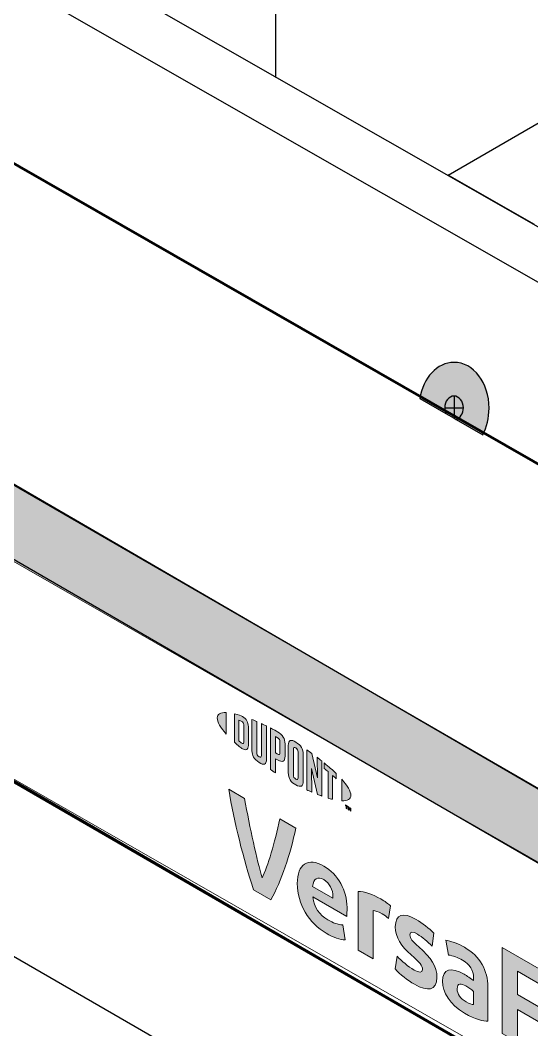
# Model space of a CAD drawing. Header units: inches. Extents: x -20.8 to 74.7, y -53.7 to 19.1.
# Drawn here: x 7.896 to 8.639, y -25.62 to -24.157 of the extents above; entities that cross this region are included whole.
import ezdxf

# ---------------------------------------------------------------- set-up
doc = ezdxf.new("R2010")
doc.units = ezdxf.units.IN
doc.header["$MEASUREMENT"] = 0
for name, color, linetype, lineweight in [('.ATI-HATCH', 7, 'Continuous', 0), ('G-ANNO-TTLB', 7, 'Continuous', 0), ('TYVEK', 7, 'Continuous', 0)]:
    doc.layers.add(name, color=color, linetype=linetype, lineweight=lineweight)

# ---------------------------------------------------------------- blocks, each defined once
blk = doc.blocks.new('Block_306')
at = {"layer": 'TYVEK', "true_color": 0x18467f, "transparency": 33554687}
h = blk.add_hatch(color=156, dxfattribs=at)
h.dxf.hatch_style = 2
edge = h.paths.add_edge_path()
edge.add_spline(control_points=[(8.1819, -25.1683), (8.1819, -25.174), (8.1867, -25.1821), (8.1951, -25.1916), (8.1951, -25.1916), (8.1951, -25.1605), (8.1951, -25.1605), (8.1867, -25.1602), (8.1819, -25.1627), (8.1819, -25.1683)], knot_values=[0, 0, 0, 0, 1, 1, 1, 2, 2, 2, 3, 3, 3, 3], degree=3, periodic=0)
edge.add_line((8.1819, -25.1683), (8.1819, -25.1683))
h = blk.add_hatch(color=156, dxfattribs=at)
h.dxf.hatch_style = 2
edge = h.paths.add_edge_path()
edge.add_spline(control_points=[(8.2204, -25.2033), (8.2204, -25.2056), (8.2192, -25.2057), (8.2177, -25.2049), (8.2165, -25.2042), (8.2147, -25.2027), (8.2132, -25.2014), (8.2132, -25.2014), (8.2132, -25.1716), (8.2132, -25.1716), (8.2147, -25.172), (8.2165, -25.1726), (8.2177, -25.1733), (8.2192, -25.1741), (8.2204, -25.1757), (8.2204, -25.178), (8.2204, -25.178), (8.2204, -25.2033), (8.2204, -25.2033)], knot_values=[0, 0, 0, 0, 1, 1, 1, 2, 2, 2, 3, 3, 3, 4, 4, 4, 5, 5, 5, 6, 6, 6, 6], degree=3, periodic=0)
edge = h.paths.add_edge_path()
edge.add_spline(control_points=[(8.2186, -25.1661), (8.2163, -25.1647), (8.2129, -25.1636), (8.2068, -25.1622), (8.2068, -25.1622), (8.2068, -25.2034), (8.2068, -25.2034), (8.2122, -25.2084), (8.2163, -25.2118), (8.2186, -25.2132), (8.2241, -25.2163), (8.2271, -25.2143), (8.2271, -25.2082), (8.2271, -25.2082), (8.2271, -25.1808), (8.2271, -25.1808), (8.2271, -25.1748), (8.2241, -25.1692), (8.2186, -25.1661)], knot_values=[0, 0, 0, 0, 1, 1, 1, 2, 2, 2, 3, 3, 3, 4, 4, 4, 5, 5, 5, 6, 6, 6, 6], degree=3, periodic=0)
edge.add_line((8.2186, -25.1661), (8.2186, -25.1661))
h = blk.add_hatch(color=156, dxfattribs=at)
h.dxf.hatch_style = 2
edge = h.paths.add_edge_path()
edge.add_spline(control_points=[(8.246, -25.2228), (8.246, -25.2252), (8.2452, -25.2263), (8.2427, -25.2245), (8.2401, -25.2226), (8.2394, -25.221), (8.2394, -25.2182), (8.2394, -25.2182), (8.2394, -25.1734), (8.2394, -25.1734), (8.2377, -25.1726), (8.2339, -25.171), (8.2323, -25.1704), (8.2323, -25.1704), (8.2323, -25.2157), (8.2323, -25.2157), (8.2323, -25.2229), (8.2354, -25.2275), (8.2427, -25.2326), (8.2493, -25.2374), (8.2534, -25.2359), (8.2534, -25.2278), (8.2534, -25.2278), (8.2534, -25.1799), (8.2534, -25.1799), (8.252, -25.1792), (8.2474, -25.177), (8.246, -25.1764), (8.246, -25.1764), (8.246, -25.2228), (8.246, -25.2228)], knot_values=[0, 0, 0, 0, 1, 1, 1, 2, 2, 2, 3, 3, 3, 4, 4, 4, 5, 5, 5, 6, 6, 6, 7, 7, 7, 8, 8, 8, 9, 9, 9, 10, 10, 10, 10], degree=3, periodic=0)
h = blk.add_hatch(color=156, dxfattribs=at)
h.dxf.hatch_style = 2
edge = h.paths.add_edge_path()
edge.add_spline(control_points=[(8.2729, -25.2187), (8.2729, -25.2213), (8.2721, -25.2222), (8.2691, -25.2204), (8.2691, -25.2204), (8.2665, -25.219), (8.2665, -25.219), (8.2665, -25.219), (8.2665, -25.1951), (8.2665, -25.1951), (8.2677, -25.1957), (8.2683, -25.1961), (8.269, -25.1965), (8.2722, -25.1984), (8.2729, -25.2002), (8.2729, -25.2028), (8.2729, -25.2028), (8.2729, -25.2187), (8.2729, -25.2187)], knot_values=[0, 0, 0, 0, 1, 1, 1, 2, 2, 2, 3, 3, 3, 4, 4, 4, 5, 5, 5, 6, 6, 6, 6], degree=3, periodic=0)
edge = h.paths.add_edge_path()
edge.add_spline(control_points=[(8.2694, -25.1883), (8.2681, -25.1876), (8.2634, -25.185), (8.2591, -25.1828), (8.2591, -25.1828), (8.2591, -25.2432), (8.2591, -25.2432), (8.2606, -25.2441), (8.2644, -25.2466), (8.2665, -25.2478), (8.2665, -25.2478), (8.2665, -25.2273), (8.2665, -25.2273), (8.2665, -25.2273), (8.2694, -25.229), (8.2694, -25.229), (8.2772, -25.2334), (8.2804, -25.2313), (8.2804, -25.2237), (8.2804, -25.2237), (8.2804, -25.2059), (8.2804, -25.2059), (8.2804, -25.1984), (8.2768, -25.1926), (8.2694, -25.1883)], knot_values=[0, 0, 0, 0, 1, 1, 1, 2, 2, 2, 3, 3, 3, 4, 4, 4, 5, 5, 5, 6, 6, 6, 7, 7, 7, 8, 8, 8, 8], degree=3, periodic=0)
edge.add_line((8.2694, -25.1883), (8.2694, -25.1883))
h = blk.add_hatch(color=156, dxfattribs=at)
h.dxf.hatch_style = 2
edge = h.paths.add_edge_path()
edge.add_spline(control_points=[(8.2993, -25.255), (8.2993, -25.2574), (8.2986, -25.2582), (8.296, -25.2568), (8.2933, -25.2554), (8.2926, -25.2536), (8.2926, -25.2511), (8.2926, -25.2511), (8.2926, -25.2135), (8.2926, -25.2135), (8.2926, -25.2111), (8.2933, -25.2101), (8.296, -25.2118), (8.2986, -25.2134), (8.2993, -25.215), (8.2993, -25.2174), (8.2993, -25.2174), (8.2993, -25.255), (8.2993, -25.255)], knot_values=[0, 0, 0, 0, 1, 1, 1, 2, 2, 2, 3, 3, 3, 4, 4, 4, 5, 5, 5, 6, 6, 6, 6], degree=3, periodic=0)
edge = h.paths.add_edge_path()
edge.add_spline(control_points=[(8.296, -25.2033), (8.2892, -25.199), (8.2851, -25.2001), (8.2851, -25.208), (8.2851, -25.208), (8.2851, -25.2475), (8.2851, -25.2475), (8.2851, -25.2559), (8.2888, -25.2615), (8.296, -25.2653), (8.3031, -25.269), (8.3068, -25.2681), (8.3068, -25.2592), (8.3068, -25.2592), (8.3068, -25.2215), (8.3068, -25.2215), (8.3068, -25.213), (8.3035, -25.208), (8.296, -25.2033)], knot_values=[0, 0, 0, 0, 1, 1, 1, 2, 2, 2, 3, 3, 3, 4, 4, 4, 5, 5, 5, 6, 6, 6, 6], degree=3, periodic=0)
edge.add_line((8.296, -25.2033), (8.296, -25.2033))
h = blk.add_hatch(color=156, dxfattribs=at)
h.dxf.hatch_style = 2
edge = h.paths.add_edge_path()
edge.add_spline(control_points=[(8.3273, -25.255), (8.3273, -25.255), (8.3191, -25.2196), (8.3191, -25.2196), (8.3169, -25.218), (8.3142, -25.2161), (8.3121, -25.2147), (8.3121, -25.2147), (8.3121, -25.2725), (8.3121, -25.2725), (8.3136, -25.2732), (8.3173, -25.2749), (8.3192, -25.2757), (8.3192, -25.2757), (8.3186, -25.2413), (8.3186, -25.2413), (8.3186, -25.2413), (8.3273, -25.2791), (8.3273, -25.2791), (8.3292, -25.2798), (8.3319, -25.2808), (8.3336, -25.2814), (8.3336, -25.2814), (8.3336, -25.2306), (8.3336, -25.2306), (8.3318, -25.2291), (8.3284, -25.2265), (8.3268, -25.2253), (8.3268, -25.2253), (8.3273, -25.255), (8.3273, -25.255)], knot_values=[0, 0, 0, 0, 1, 1, 1, 2, 2, 2, 3, 3, 3, 4, 4, 4, 5, 5, 5, 6, 6, 6, 7, 7, 7, 8, 8, 8, 9, 9, 9, 10, 10, 10, 10], degree=3, periodic=0)
h = blk.add_hatch(color=156, dxfattribs=at)
h.dxf.hatch_style = 2
edge = h.paths.add_edge_path()
edge.add_spline(control_points=[(8.3373, -25.2416), (8.3391, -25.243), (8.3409, -25.2445), (8.3427, -25.2459), (8.3427, -25.2459), (8.3427, -25.2844), (8.3427, -25.2844), (8.3443, -25.2849), (8.3473, -25.2858), (8.3493, -25.2862), (8.3493, -25.2862), (8.3493, -25.2516), (8.3493, -25.2516), (8.3512, -25.2533), (8.353, -25.2549), (8.3547, -25.2564), (8.3547, -25.2564), (8.3547, -25.2489), (8.3547, -25.2489), (8.3495, -25.2438), (8.3438, -25.2389), (8.3373, -25.2335), (8.3373, -25.2335), (8.3373, -25.2416), (8.3373, -25.2416)], knot_values=[0, 0, 0, 0, 1, 1, 1, 2, 2, 2, 3, 3, 3, 4, 4, 4, 5, 5, 5, 6, 6, 6, 7, 7, 7, 8, 8, 8, 8], degree=3, periodic=0)
h = blk.add_hatch(color=156, dxfattribs=at)
h.dxf.hatch_style = 2
edge = h.paths.add_edge_path()
edge.add_spline(control_points=[(8.3759, -25.2803), (8.3759, -25.286), (8.371, -25.2886), (8.3626, -25.2883), (8.3626, -25.2883), (8.3626, -25.2572), (8.3626, -25.2572), (8.371, -25.2666), (8.3759, -25.2747), (8.3759, -25.2803)], knot_values=[0, 0, 0, 0, 1, 1, 1, 2, 2, 2, 3, 3, 3, 3], degree=3, periodic=0)
edge.add_line((8.3759, -25.2803), (8.3759, -25.2803))
h = blk.add_hatch(color=156, dxfattribs=at)
h.dxf.hatch_style = 2
edge = h.paths.add_edge_path()
edge.add_spline(control_points=[(8.3719, -25.2968), (8.3719, -25.2968), (8.3727, -25.2972), (8.3727, -25.2972), (8.3727, -25.2972), (8.3739, -25.3), (8.3739, -25.3), (8.3739, -25.3), (8.3751, -25.2986), (8.3751, -25.2986), (8.3751, -25.2986), (8.3759, -25.299), (8.3759, -25.299), (8.3759, -25.299), (8.3759, -25.3035), (8.3759, -25.3035), (8.3759, -25.3035), (8.3751, -25.3031), (8.3751, -25.3031), (8.3751, -25.3031), (8.3751, -25.2999), (8.3751, -25.2999), (8.3751, -25.2999), (8.3739, -25.3013), (8.3739, -25.3013), (8.3739, -25.3013), (8.3739, -25.3013), (8.3739, -25.3013), (8.3739, -25.3013), (8.3727, -25.2985), (8.3727, -25.2985), (8.3727, -25.2985), (8.3727, -25.3017), (8.3727, -25.3017), (8.3727, -25.3017), (8.3719, -25.3012), (8.3719, -25.3012), (8.3719, -25.3012), (8.3719, -25.2968), (8.3719, -25.2968)], knot_values=[0, 0, 0, 0, 1, 1, 1, 2, 2, 2, 3, 3, 3, 4, 4, 4, 5, 5, 5, 6, 6, 6, 7, 7, 7, 8, 8, 8, 9, 9, 9, 10, 10, 10, 11, 11, 11, 12, 12, 12, 13, 13, 13, 13], degree=3, periodic=0)
edge = h.paths.add_edge_path()
edge.add_spline(control_points=[(8.3691, -25.2959), (8.3691, -25.2959), (8.3679, -25.2952), (8.3679, -25.2952), (8.3679, -25.2952), (8.3679, -25.2944), (8.3679, -25.2944), (8.3679, -25.2944), (8.3711, -25.2963), (8.3711, -25.2963), (8.3711, -25.2963), (8.3711, -25.2971), (8.3711, -25.2971), (8.3711, -25.2971), (8.3699, -25.2964), (8.3699, -25.2964), (8.3699, -25.2964), (8.3699, -25.3001), (8.3699, -25.3001), (8.3699, -25.3001), (8.3691, -25.2996), (8.3691, -25.2996), (8.3691, -25.2996), (8.3691, -25.2959), (8.3691, -25.2959)], knot_values=[0, 0, 0, 0, 1, 1, 1, 2, 2, 2, 3, 3, 3, 4, 4, 4, 5, 5, 5, 6, 6, 6, 7, 7, 7, 8, 8, 8, 8], degree=3, periodic=0)
at = {"layer": 'TYVEK'}
for points, knots in [([(8.1819, -25.1683), (8.1819, -25.174), (8.1867, -25.1821), (8.1951, -25.1916), (8.1951, -25.1916), (8.1951, -25.1605), (8.1951, -25.1605), (8.1867, -25.1602), (8.1819, -25.1627), (8.1819, -25.1683)], [0, 0, 0, 0, 1, 1, 1, 2, 2, 2, 3, 3, 3, 3]), ([(8.2186, -25.1661), (8.2163, -25.1647), (8.2129, -25.1636), (8.2068, -25.1622), (8.2068, -25.1622), (8.2068, -25.2034), (8.2068, -25.2034), (8.2122, -25.2084), (8.2163, -25.2118), (8.2186, -25.2132), (8.2241, -25.2163), (8.2271, -25.2143), (8.2271, -25.2082), (8.2271, -25.2082), (8.2271, -25.1808), (8.2271, -25.1808), (8.2271, -25.1748), (8.2241, -25.1692), (8.2186, -25.1661)], [0, 0, 0, 0, 1, 1, 1, 2, 2, 2, 3, 3, 3, 4, 4, 4, 5, 5, 5, 6, 6, 6, 6]), ([(8.2204, -25.2033), (8.2204, -25.2056), (8.2192, -25.2057), (8.2177, -25.2049), (8.2165, -25.2042), (8.2147, -25.2027), (8.2132, -25.2014), (8.2132, -25.2014), (8.2132, -25.1716), (8.2132, -25.1716), (8.2147, -25.172), (8.2165, -25.1726), (8.2177, -25.1733), (8.2192, -25.1741), (8.2204, -25.1757), (8.2204, -25.178), (8.2204, -25.178), (8.2204, -25.2033), (8.2204, -25.2033)], [0, 0, 0, 0, 1, 1, 1, 2, 2, 2, 3, 3, 3, 4, 4, 4, 5, 5, 5, 6, 6, 6, 6]), ([(8.246, -25.2228), (8.246, -25.2252), (8.2452, -25.2263), (8.2427, -25.2245), (8.2401, -25.2226), (8.2394, -25.221), (8.2394, -25.2182), (8.2394, -25.2182), (8.2394, -25.1734), (8.2394, -25.1734), (8.2377, -25.1726), (8.2339, -25.171), (8.2323, -25.1704), (8.2323, -25.1704), (8.2323, -25.2157), (8.2323, -25.2157), (8.2323, -25.2229), (8.2354, -25.2275), (8.2427, -25.2326), (8.2493, -25.2374), (8.2534, -25.2359), (8.2534, -25.2278), (8.2534, -25.2278), (8.2534, -25.1799), (8.2534, -25.1799), (8.252, -25.1792), (8.2474, -25.177), (8.246, -25.1764), (8.246, -25.1764), (8.246, -25.2228), (8.246, -25.2228)], [0, 0, 0, 0, 1, 1, 1, 2, 2, 2, 3, 3, 3, 4, 4, 4, 5, 5, 5, 6, 6, 6, 7, 7, 7, 8, 8, 8, 9, 9, 9, 10, 10, 10, 10]), ([(8.2694, -25.1883), (8.2681, -25.1876), (8.2634, -25.185), (8.2591, -25.1828), (8.2591, -25.1828), (8.2591, -25.2432), (8.2591, -25.2432), (8.2606, -25.2441), (8.2644, -25.2466), (8.2665, -25.2478), (8.2665, -25.2478), (8.2665, -25.2273), (8.2665, -25.2273), (8.2665, -25.2273), (8.2694, -25.229), (8.2694, -25.229), (8.2772, -25.2334), (8.2804, -25.2313), (8.2804, -25.2237), (8.2804, -25.2237), (8.2804, -25.2059), (8.2804, -25.2059), (8.2804, -25.1984), (8.2768, -25.1926), (8.2694, -25.1883)], [0, 0, 0, 0, 1, 1, 1, 2, 2, 2, 3, 3, 3, 4, 4, 4, 5, 5, 5, 6, 6, 6, 7, 7, 7, 8, 8, 8, 8]), ([(8.2729, -25.2187), (8.2729, -25.2213), (8.2721, -25.2222), (8.2691, -25.2204), (8.2691, -25.2204), (8.2665, -25.219), (8.2665, -25.219), (8.2665, -25.219), (8.2665, -25.1951), (8.2665, -25.1951), (8.2677, -25.1957), (8.2683, -25.1961), (8.269, -25.1965), (8.2722, -25.1984), (8.2729, -25.2002), (8.2729, -25.2028), (8.2729, -25.2028), (8.2729, -25.2187), (8.2729, -25.2187)], [0, 0, 0, 0, 1, 1, 1, 2, 2, 2, 3, 3, 3, 4, 4, 4, 5, 5, 5, 6, 6, 6, 6]), ([(8.296, -25.2033), (8.2892, -25.199), (8.2851, -25.2001), (8.2851, -25.208), (8.2851, -25.208), (8.2851, -25.2475), (8.2851, -25.2475), (8.2851, -25.2559), (8.2888, -25.2615), (8.296, -25.2653), (8.3031, -25.269), (8.3068, -25.2681), (8.3068, -25.2592), (8.3068, -25.2592), (8.3068, -25.2215), (8.3068, -25.2215), (8.3068, -25.213), (8.3035, -25.208), (8.296, -25.2033)], [0, 0, 0, 0, 1, 1, 1, 2, 2, 2, 3, 3, 3, 4, 4, 4, 5, 5, 5, 6, 6, 6, 6]), ([(8.2993, -25.255), (8.2993, -25.2574), (8.2986, -25.2582), (8.296, -25.2568), (8.2933, -25.2554), (8.2926, -25.2536), (8.2926, -25.2511), (8.2926, -25.2511), (8.2926, -25.2135), (8.2926, -25.2135), (8.2926, -25.2111), (8.2933, -25.2101), (8.296, -25.2118), (8.2986, -25.2134), (8.2993, -25.215), (8.2993, -25.2174), (8.2993, -25.2174), (8.2993, -25.255), (8.2993, -25.255)], [0, 0, 0, 0, 1, 1, 1, 2, 2, 2, 3, 3, 3, 4, 4, 4, 5, 5, 5, 6, 6, 6, 6]), ([(8.3273, -25.255), (8.3273, -25.255), (8.3191, -25.2196), (8.3191, -25.2196), (8.3169, -25.218), (8.3142, -25.2161), (8.3121, -25.2147), (8.3121, -25.2147), (8.3121, -25.2725), (8.3121, -25.2725), (8.3136, -25.2732), (8.3173, -25.2749), (8.3192, -25.2757), (8.3192, -25.2757), (8.3186, -25.2413), (8.3186, -25.2413), (8.3186, -25.2413), (8.3273, -25.2791), (8.3273, -25.2791), (8.3292, -25.2798), (8.3319, -25.2808), (8.3336, -25.2814), (8.3336, -25.2814), (8.3336, -25.2306), (8.3336, -25.2306), (8.3318, -25.2291), (8.3284, -25.2265), (8.3268, -25.2253), (8.3268, -25.2253), (8.3273, -25.255), (8.3273, -25.255)], [0, 0, 0, 0, 1, 1, 1, 2, 2, 2, 3, 3, 3, 4, 4, 4, 5, 5, 5, 6, 6, 6, 7, 7, 7, 8, 8, 8, 9, 9, 9, 10, 10, 10, 10]), ([(8.3373, -25.2416), (8.3391, -25.243), (8.3409, -25.2445), (8.3427, -25.2459), (8.3427, -25.2459), (8.3427, -25.2844), (8.3427, -25.2844), (8.3443, -25.2849), (8.3473, -25.2858), (8.3493, -25.2862), (8.3493, -25.2862), (8.3493, -25.2516), (8.3493, -25.2516), (8.3512, -25.2533), (8.353, -25.2549), (8.3547, -25.2564), (8.3547, -25.2564), (8.3547, -25.2489), (8.3547, -25.2489), (8.3495, -25.2438), (8.3438, -25.2389), (8.3373, -25.2335), (8.3373, -25.2335), (8.3373, -25.2416), (8.3373, -25.2416)], [0, 0, 0, 0, 1, 1, 1, 2, 2, 2, 3, 3, 3, 4, 4, 4, 5, 5, 5, 6, 6, 6, 7, 7, 7, 8, 8, 8, 8]), ([(8.3759, -25.2803), (8.3759, -25.286), (8.371, -25.2886), (8.3626, -25.2883), (8.3626, -25.2883), (8.3626, -25.2572), (8.3626, -25.2572), (8.371, -25.2666), (8.3759, -25.2747), (8.3759, -25.2803)], [0, 0, 0, 0, 1, 1, 1, 2, 2, 2, 3, 3, 3, 3]), ([(8.3691, -25.2959), (8.3691, -25.2959), (8.3679, -25.2952), (8.3679, -25.2952), (8.3679, -25.2952), (8.3679, -25.2944), (8.3679, -25.2944), (8.3679, -25.2944), (8.3711, -25.2963), (8.3711, -25.2963), (8.3711, -25.2963), (8.3711, -25.2971), (8.3711, -25.2971), (8.3711, -25.2971), (8.3699, -25.2964), (8.3699, -25.2964), (8.3699, -25.2964), (8.3699, -25.3001), (8.3699, -25.3001), (8.3699, -25.3001), (8.3691, -25.2996), (8.3691, -25.2996), (8.3691, -25.2996), (8.3691, -25.2959), (8.3691, -25.2959)], [0, 0, 0, 0, 1, 1, 1, 2, 2, 2, 3, 3, 3, 4, 4, 4, 5, 5, 5, 6, 6, 6, 7, 7, 7, 8, 8, 8, 8]), ([(8.3719, -25.2968), (8.3719, -25.2968), (8.3727, -25.2972), (8.3727, -25.2972), (8.3727, -25.2972), (8.3739, -25.3), (8.3739, -25.3), (8.3739, -25.3), (8.3751, -25.2986), (8.3751, -25.2986), (8.3751, -25.2986), (8.3759, -25.299), (8.3759, -25.299), (8.3759, -25.299), (8.3759, -25.3035), (8.3759, -25.3035), (8.3759, -25.3035), (8.3751, -25.3031), (8.3751, -25.3031), (8.3751, -25.3031), (8.3751, -25.2999), (8.3751, -25.2999), (8.3751, -25.2999), (8.3739, -25.3013), (8.3739, -25.3013), (8.3739, -25.3013), (8.3739, -25.3013), (8.3739, -25.3013), (8.3739, -25.3013), (8.3727, -25.2985), (8.3727, -25.2985), (8.3727, -25.2985), (8.3727, -25.3017), (8.3727, -25.3017), (8.3727, -25.3017), (8.3719, -25.3012), (8.3719, -25.3012), (8.3719, -25.3012), (8.3719, -25.2968), (8.3719, -25.2968)], [0, 0, 0, 0, 1, 1, 1, 2, 2, 2, 3, 3, 3, 4, 4, 4, 5, 5, 5, 6, 6, 6, 7, 7, 7, 8, 8, 8, 9, 9, 9, 10, 10, 10, 11, 11, 11, 12, 12, 12, 13, 13, 13, 13])]:
    blk.add_open_spline(points, degree=3, knots=knots, dxfattribs=at)
blk = doc.blocks.new('Block_309')
at = {"layer": 'TYVEK', "true_color": 0x18467f, "transparency": 33554687}
h = blk.add_hatch(color=156, dxfattribs=at)
h.dxf.hatch_style = 2
edge = h.paths.add_edge_path()
edge.add_spline(control_points=[(8.2348, -25.4174), (8.2198, -25.3731), (8.2065, -25.3188), (8.1987, -25.2717), (8.1987, -25.2717), (8.2217, -25.285), (8.2217, -25.285), (8.229, -25.3276), (8.2396, -25.3745), (8.2472, -25.4001), (8.255, -25.3834), (8.2656, -25.3487), (8.2729, -25.3146), (8.2729, -25.3146), (8.2959, -25.3279), (8.2959, -25.3279), (8.2881, -25.366), (8.2747, -25.4048), (8.2598, -25.4319), (8.2598, -25.4319), (8.2348, -25.4174), (8.2348, -25.4174)], knot_values=[0, 0, 0, 0, 1, 1, 1, 2, 2, 2, 3, 3, 3, 4, 4, 4, 5, 5, 5, 6, 6, 6, 7, 7, 7, 7], degree=3, periodic=0)
h = blk.add_hatch(color=156, dxfattribs=at)
h.dxf.hatch_style = 2
edge = h.paths.add_edge_path()
edge.add_spline(control_points=[(8.3203, -25.4126), (8.3203, -25.4126), (8.3499, -25.4296), (8.3499, -25.4296), (8.3499, -25.4296), (8.3499, -25.4275), (8.3499, -25.4275), (8.3499, -25.4175), (8.3452, -25.4075), (8.3367, -25.4026), (8.3276, -25.3974), (8.3217, -25.4013), (8.3203, -25.4126)], knot_values=[0, 0, 0, 0, 1, 1, 1, 2, 2, 2, 3, 3, 3, 4, 4, 4, 4], degree=3, periodic=0)
edge = h.paths.add_edge_path()
edge.add_spline(control_points=[(8.3675, -25.4901), (8.3606, -25.4897), (8.3505, -25.4864), (8.3402, -25.4804), (8.3152, -25.466), (8.2981, -25.4379), (8.2981, -25.4083), (8.2981, -25.3799), (8.3138, -25.3698), (8.3367, -25.383), (8.357, -25.3947), (8.3704, -25.419), (8.3704, -25.4429), (8.3704, -25.4483), (8.3701, -25.4527), (8.3698, -25.4561), (8.3698, -25.4561), (8.3206, -25.4277), (8.3206, -25.4277), (8.3227, -25.4432), (8.33, -25.4538), (8.3424, -25.461), (8.35, -25.4654), (8.3573, -25.4677), (8.364, -25.4683), (8.364, -25.4683), (8.3675, -25.4901), (8.3675, -25.4901)], knot_values=[0, 0, 0, 0, 1, 1, 1, 2, 2, 2, 3, 3, 3, 4, 4, 4, 5, 5, 5, 6, 6, 6, 7, 7, 7, 8, 8, 8, 9, 9, 9, 9], degree=3, periodic=0)
h = blk.add_hatch(color=156, dxfattribs=at)
h.dxf.hatch_style = 2
edge = h.paths.add_edge_path()
edge.add_spline(control_points=[(8.4194, -25.4307), (8.425, -25.434), (8.4303, -25.4377), (8.4334, -25.4404), (8.4334, -25.4404), (8.4303, -25.4588), (8.4303, -25.4588), (8.4277, -25.4562), (8.4244, -25.4539), (8.4211, -25.4521), (8.4154, -25.4487), (8.4115, -25.4477), (8.4082, -25.4476), (8.4082, -25.4476), (8.4082, -25.5175), (8.4082, -25.5175), (8.4082, -25.5175), (8.3867, -25.5051), (8.3867, -25.5051), (8.3867, -25.5051), (8.3867, -25.4197), (8.3867, -25.4197), (8.3951, -25.4198), (8.4082, -25.4243), (8.4194, -25.4307)], knot_values=[0, 0, 0, 0, 1, 1, 1, 2, 2, 2, 3, 3, 3, 4, 4, 4, 5, 5, 5, 6, 6, 6, 7, 7, 7, 8, 8, 8, 8], degree=3, periodic=0)
h = blk.add_hatch(color=156, dxfattribs=at)
h.dxf.hatch_style = 2
edge = h.paths.add_edge_path()
edge.add_spline(control_points=[(8.4941, -25.499), (8.4869, -25.4924), (8.4799, -25.486), (8.4725, -25.4817), (8.4659, -25.4779), (8.4616, -25.4775), (8.4616, -25.4827), (8.4616, -25.4881), (8.4651, -25.4917), (8.4745, -25.5002), (8.4925, -25.5163), (8.5009, -25.5281), (8.5009, -25.5445), (8.5009, -25.5637), (8.4872, -25.5653), (8.4683, -25.5543), (8.4583, -25.5486), (8.4473, -25.5399), (8.4401, -25.5322), (8.4401, -25.5322), (8.4431, -25.5138), (8.4431, -25.5138), (8.4499, -25.5207), (8.4586, -25.5284), (8.4678, -25.5337), (8.4749, -25.5379), (8.4799, -25.5379), (8.4799, -25.5329), (8.4799, -25.527), (8.476, -25.5232), (8.4633, -25.5117), (8.449, -25.4992), (8.4404, -25.4866), (8.4404, -25.471), (8.4404, -25.4529), (8.4518, -25.4494), (8.4707, -25.4604), (8.4796, -25.4655), (8.4897, -25.4735), (8.4964, -25.4804), (8.4964, -25.4804), (8.4941, -25.499), (8.4941, -25.499)], knot_values=[0, 0, 0, 0, 1, 1, 1, 2, 2, 2, 3, 3, 3, 4, 4, 4, 5, 5, 5, 6, 6, 6, 7, 7, 7, 8, 8, 8, 9, 9, 9, 10, 10, 10, 11, 11, 11, 12, 12, 12, 13, 13, 13, 14, 14, 14, 14], degree=3, periodic=0)
h = blk.add_hatch(color=156, dxfattribs=at)
h.dxf.hatch_style = 2
edge = h.paths.add_edge_path()
edge.add_spline(control_points=[(8.554, -25.5837), (8.554, -25.5837), (8.554, -25.5646), (8.554, -25.5646), (8.5504, -25.5616), (8.5467, -25.5589), (8.5429, -25.5568), (8.5358, -25.5527), (8.5302, -25.5526), (8.5302, -25.561), (8.5302, -25.5685), (8.5348, -25.5751), (8.5431, -25.5799), (8.5477, -25.5826), (8.5516, -25.5838), (8.554, -25.5837)], knot_values=[0, 0, 0, 0, 1, 1, 1, 2, 2, 2, 3, 3, 3, 4, 4, 4, 5, 5, 5, 5], degree=3, periodic=0)
edge = h.paths.add_edge_path()
edge.add_spline(control_points=[(8.5409, -25.5963), (8.5196, -25.584), (8.5089, -25.5658), (8.5089, -25.5498), (8.5089, -25.5321), (8.5215, -25.5291), (8.5401, -25.5397), (8.5445, -25.5422), (8.5501, -25.5461), (8.554, -25.5491), (8.554, -25.5491), (8.554, -25.5448), (8.554, -25.5448), (8.554, -25.5339), (8.5485, -25.5256), (8.5381, -25.5196), (8.5313, -25.5156), (8.5239, -25.5127), (8.5176, -25.512), (8.5176, -25.512), (8.5137, -25.4905), (8.5137, -25.4905), (8.5204, -25.4912), (8.5311, -25.4952), (8.5406, -25.5007), (8.5635, -25.5139), (8.5748, -25.5344), (8.5748, -25.5584), (8.5748, -25.5584), (8.5748, -25.608), (8.5748, -25.608), (8.5684, -25.6081), (8.5565, -25.6053), (8.5409, -25.5963)], knot_values=[0, 0, 0, 0, 1, 1, 1, 2, 2, 2, 3, 3, 3, 4, 4, 4, 5, 5, 5, 6, 6, 6, 7, 7, 7, 8, 8, 8, 9, 9, 9, 10, 10, 10, 11, 11, 11, 11], degree=3, periodic=0)
h = blk.add_hatch(color=156, dxfattribs=at)
h.dxf.hatch_style = 2
edge = h.paths.add_edge_path()
edge.add_spline(control_points=[(8.5953, -25.6256), (8.5953, -25.6256), (8.5953, -25.5008), (8.5953, -25.5008), (8.5953, -25.5008), (8.6616, -25.539), (8.6616, -25.539), (8.6616, -25.539), (8.6616, -25.5608), (8.6616, -25.5608), (8.6616, -25.5608), (8.6176, -25.5354), (8.6176, -25.5354), (8.6176, -25.5354), (8.6176, -25.5692), (8.6176, -25.5692), (8.6176, -25.5692), (8.6546, -25.5906), (8.6546, -25.5906), (8.6546, -25.5906), (8.6546, -25.6124), (8.6546, -25.6124), (8.6546, -25.6124), (8.6176, -25.591), (8.6176, -25.591), (8.6176, -25.591), (8.6176, -25.6384), (8.6176, -25.6384), (8.6176, -25.6384), (8.5953, -25.6256), (8.5953, -25.6256)], knot_values=[0, 0, 0, 0, 1, 1, 1, 2, 2, 2, 3, 3, 3, 4, 4, 4, 5, 5, 5, 6, 6, 6, 7, 7, 7, 8, 8, 8, 9, 9, 9, 10, 10, 10, 10], degree=3, periodic=0)
at = {"layer": 'TYVEK'}
for points, knots in [([(8.2348, -25.4174), (8.2198, -25.3731), (8.2065, -25.3188), (8.1987, -25.2717), (8.1987, -25.2717), (8.2217, -25.285), (8.2217, -25.285), (8.229, -25.3276), (8.2396, -25.3745), (8.2472, -25.4001), (8.255, -25.3834), (8.2656, -25.3487), (8.2729, -25.3146), (8.2729, -25.3146), (8.2959, -25.3279), (8.2959, -25.3279), (8.2881, -25.366), (8.2747, -25.4048), (8.2598, -25.4319), (8.2598, -25.4319), (8.2348, -25.4174), (8.2348, -25.4174)], [0, 0, 0, 0, 1, 1, 1, 2, 2, 2, 3, 3, 3, 4, 4, 4, 5, 5, 5, 6, 6, 6, 7, 7, 7, 7]), ([(8.3675, -25.4901), (8.3606, -25.4897), (8.3505, -25.4864), (8.3402, -25.4804), (8.3152, -25.466), (8.2981, -25.4379), (8.2981, -25.4083), (8.2981, -25.3799), (8.3138, -25.3698), (8.3367, -25.383), (8.357, -25.3947), (8.3704, -25.419), (8.3704, -25.4429), (8.3704, -25.4483), (8.3701, -25.4527), (8.3698, -25.4561), (8.3698, -25.4561), (8.3206, -25.4277), (8.3206, -25.4277), (8.3227, -25.4432), (8.33, -25.4538), (8.3424, -25.461), (8.35, -25.4654), (8.3573, -25.4677), (8.364, -25.4683), (8.364, -25.4683), (8.3675, -25.4901), (8.3675, -25.4901)], [0, 0, 0, 0, 1, 1, 1, 2, 2, 2, 3, 3, 3, 4, 4, 4, 5, 5, 5, 6, 6, 6, 7, 7, 7, 8, 8, 8, 9, 9, 9, 9]), ([(8.3203, -25.4126), (8.3203, -25.4126), (8.3499, -25.4296), (8.3499, -25.4296), (8.3499, -25.4296), (8.3499, -25.4275), (8.3499, -25.4275), (8.3499, -25.4175), (8.3452, -25.4075), (8.3367, -25.4026), (8.3276, -25.3974), (8.3217, -25.4013), (8.3203, -25.4126)], [0, 0, 0, 0, 1, 1, 1, 2, 2, 2, 3, 3, 3, 4, 4, 4, 4]), ([(8.4194, -25.4307), (8.425, -25.434), (8.4303, -25.4377), (8.4334, -25.4404), (8.4334, -25.4404), (8.4303, -25.4588), (8.4303, -25.4588), (8.4277, -25.4562), (8.4244, -25.4539), (8.4211, -25.4521), (8.4154, -25.4487), (8.4115, -25.4477), (8.4082, -25.4476), (8.4082, -25.4476), (8.4082, -25.5175), (8.4082, -25.5175), (8.4082, -25.5175), (8.3867, -25.5051), (8.3867, -25.5051), (8.3867, -25.5051), (8.3867, -25.4197), (8.3867, -25.4197), (8.3951, -25.4198), (8.4082, -25.4243), (8.4194, -25.4307)], [0, 0, 0, 0, 1, 1, 1, 2, 2, 2, 3, 3, 3, 4, 4, 4, 5, 5, 5, 6, 6, 6, 7, 7, 7, 8, 8, 8, 8]), ([(8.4941, -25.499), (8.4869, -25.4924), (8.4799, -25.486), (8.4725, -25.4817), (8.4659, -25.4779), (8.4616, -25.4775), (8.4616, -25.4827), (8.4616, -25.4881), (8.4651, -25.4917), (8.4745, -25.5002), (8.4925, -25.5163), (8.5009, -25.5281), (8.5009, -25.5445), (8.5009, -25.5637), (8.4872, -25.5653), (8.4683, -25.5543), (8.4583, -25.5486), (8.4473, -25.5399), (8.4401, -25.5322), (8.4401, -25.5322), (8.4431, -25.5138), (8.4431, -25.5138), (8.4499, -25.5207), (8.4586, -25.5284), (8.4678, -25.5337), (8.4749, -25.5379), (8.4799, -25.5379), (8.4799, -25.5329), (8.4799, -25.527), (8.476, -25.5232), (8.4633, -25.5117), (8.449, -25.4992), (8.4404, -25.4866), (8.4404, -25.471), (8.4404, -25.4529), (8.4518, -25.4494), (8.4707, -25.4604), (8.4796, -25.4655), (8.4897, -25.4735), (8.4964, -25.4804), (8.4964, -25.4804), (8.4941, -25.499), (8.4941, -25.499)], [0, 0, 0, 0, 1, 1, 1, 2, 2, 2, 3, 3, 3, 4, 4, 4, 5, 5, 5, 6, 6, 6, 7, 7, 7, 8, 8, 8, 9, 9, 9, 10, 10, 10, 11, 11, 11, 12, 12, 12, 13, 13, 13, 14, 14, 14, 14]), ([(8.5409, -25.5963), (8.5196, -25.584), (8.5089, -25.5658), (8.5089, -25.5498), (8.5089, -25.5321), (8.5215, -25.5291), (8.5401, -25.5397), (8.5445, -25.5422), (8.5501, -25.5461), (8.554, -25.5491), (8.554, -25.5491), (8.554, -25.5448), (8.554, -25.5448), (8.554, -25.5339), (8.5485, -25.5256), (8.5381, -25.5196), (8.5313, -25.5156), (8.5239, -25.5127), (8.5176, -25.512), (8.5176, -25.512), (8.5137, -25.4905), (8.5137, -25.4905), (8.5204, -25.4912), (8.5311, -25.4952), (8.5406, -25.5007), (8.5635, -25.5139), (8.5748, -25.5344), (8.5748, -25.5584), (8.5748, -25.5584), (8.5748, -25.608), (8.5748, -25.608), (8.5684, -25.6081), (8.5565, -25.6053), (8.5409, -25.5963)], [0, 0, 0, 0, 1, 1, 1, 2, 2, 2, 3, 3, 3, 4, 4, 4, 5, 5, 5, 6, 6, 6, 7, 7, 7, 8, 8, 8, 9, 9, 9, 10, 10, 10, 11, 11, 11, 11]), ([(8.5953, -25.6256), (8.5953, -25.6256), (8.5953, -25.5008), (8.5953, -25.5008), (8.5953, -25.5008), (8.6616, -25.539), (8.6616, -25.539), (8.6616, -25.539), (8.6616, -25.5608), (8.6616, -25.5608), (8.6616, -25.5608), (8.6176, -25.5354), (8.6176, -25.5354), (8.6176, -25.5354), (8.6176, -25.5692), (8.6176, -25.5692), (8.6176, -25.5692), (8.6546, -25.5906), (8.6546, -25.5906), (8.6546, -25.5906), (8.6546, -25.6124), (8.6546, -25.6124), (8.6546, -25.6124), (8.6176, -25.591), (8.6176, -25.591), (8.6176, -25.591), (8.6176, -25.6384), (8.6176, -25.6384), (8.6176, -25.6384), (8.5953, -25.6256), (8.5953, -25.6256)], [0, 0, 0, 0, 1, 1, 1, 2, 2, 2, 3, 3, 3, 4, 4, 4, 5, 5, 5, 6, 6, 6, 7, 7, 7, 8, 8, 8, 9, 9, 9, 10, 10, 10, 10]), ([(8.554, -25.5837), (8.554, -25.5837), (8.554, -25.5646), (8.554, -25.5646), (8.5504, -25.5616), (8.5467, -25.5589), (8.5429, -25.5568), (8.5358, -25.5527), (8.5302, -25.5526), (8.5302, -25.561), (8.5302, -25.5685), (8.5348, -25.5751), (8.5431, -25.5799), (8.5477, -25.5826), (8.5516, -25.5838), (8.554, -25.5837)], [0, 0, 0, 0, 1, 1, 1, 2, 2, 2, 3, 3, 3, 4, 4, 4, 5, 5, 5, 5])]:
    blk.add_open_spline(points, degree=3, knots=knots, dxfattribs=at)
blk = doc.blocks.new('Block_307')
at = {"layer": 'TYVEK'}
blk.add_blockref('Block_309', (0, 0), dxfattribs=at)
blk = doc.blocks.new('Block_305')
at = {"layer": 'TYVEK'}
for name in ['Block_306', 'Block_307']:
    blk.add_blockref(name, (0, 0), dxfattribs=at)
blk = doc.blocks.new('Block_331')
at = {"layer": 'TYVEK', "true_color": 0x003b71, "transparency": 33554687}
h = blk.add_hatch(color=156, dxfattribs=at)
h.dxf.hatch_style = 2
edge = h.paths.add_edge_path()
edge.add_spline(control_points=[(8.5765, -24.7191), (8.5765, -24.7334), (8.5731, -24.7467), (8.5672, -24.7576), (8.5672, -24.7576), (8.5286, -24.7355), (8.5286, -24.7355), (8.5286, -24.7355), (8.5256, -24.7337), (8.5256, -24.7337), (8.5256, -24.7337), (8.5139, -24.727), (8.5139, -24.727), (8.5139, -24.727), (8.4758, -24.7052), (8.4758, -24.7052), (8.4807, -24.6752), (8.5011, -24.6527), (8.5256, -24.6527), (8.5538, -24.6527), (8.5765, -24.6824), (8.5765, -24.7191)], knot_values=[0, 0, 0, 0, 1, 1, 1, 2, 2, 2, 3, 3, 3, 4, 4, 4, 5, 5, 5, 6, 6, 6, 7, 7, 7, 7], degree=3, periodic=0)
at = {"layer": 'TYVEK', "color": 252, "lineweight": 25, "true_color": 0x838484}
blk.add_line((8.5121, -24.7187), (8.5391, -24.7187), dxfattribs=at)
blk.add_lwpolyline([(8.5256, -24.7016), (8.5256, -24.7187), (8.5256, -24.7337)], dxfattribs=at)
at = {"layer": 'TYVEK', "color": 18, "lineweight": 25, "true_color": 0x000000}
blk.add_open_spline([(8.5765, -24.7191), (8.5765, -24.7334), (8.5731, -24.7467), (8.5672, -24.7576), (8.5672, -24.7576), (8.5286, -24.7355), (8.5286, -24.7355), (8.5286, -24.7355), (8.5256, -24.7337), (8.5256, -24.7337), (8.5256, -24.7337), (8.5139, -24.727), (8.5139, -24.727), (8.5139, -24.727), (8.4758, -24.7052), (8.4758, -24.7052), (8.4807, -24.6752), (8.5011, -24.6527), (8.5256, -24.6527), (8.5538, -24.6527), (8.5765, -24.6824), (8.5765, -24.7191)], degree=3, knots=[0, 0, 0, 0, 1, 1, 1, 2, 2, 2, 3, 3, 3, 4, 4, 4, 5, 5, 5, 6, 6, 6, 7, 7, 7, 7], dxfattribs=at)
at = {"layer": 'TYVEK', "color": 252, "lineweight": 25, "true_color": 0x838484}
blk.add_open_spline([(8.5392, -24.7187), (8.5392, -24.7269), (8.5346, -24.7337), (8.5286, -24.7355), (8.5286, -24.7355), (8.5256, -24.7337), (8.5256, -24.7337), (8.5256, -24.7337), (8.5139, -24.727), (8.5139, -24.727), (8.5126, -24.7245), (8.5121, -24.7217), (8.5121, -24.7187), (8.5121, -24.7092), (8.5182, -24.7016), (8.5256, -24.7016), (8.5331, -24.7016), (8.5392, -24.7092), (8.5392, -24.7187)], degree=3, knots=[0, 0, 0, 0, 1, 1, 1, 2, 2, 2, 3, 3, 3, 4, 4, 4, 5, 5, 5, 6, 6, 6, 6], dxfattribs=at)
blk = doc.blocks.new('Block_330')
at = {"layer": 'TYVEK'}
blk.add_blockref('Block_331', (0, 0), dxfattribs=at)

msp = doc.modelspace()

# ---------------------------------------------------------------- hatches: boundary and pattern name
at = {"layer": '.ATI-HATCH', "true_color": 0x838484, "transparency": 33554457}
h = msp.add_hatch(color=252, dxfattribs=at)
h.dxf.hatch_style = 2
h.paths.add_polyline_path([(9.0335, -25.5984), (6.8558, -24.3515), (6.7918, -24.199), (9.1574, -25.5645)])
at = {"layer": 'G-ANNO-TTLB', "true_color": 0xb9529f, "transparency": 33554687}
h = msp.add_hatch(color=233, dxfattribs=at)
edge = h.paths.add_edge_path()
edge.add_spline(control_points=[(19.8832, -53.7487), (19.8832, -53.7487), (-20.8169, -53.7487), (-20.8169, -53.7487), (-20.8169, -53.7487), (-20.8169, -19.6134), (-20.8169, -19.6134), (-20.8169, -19.6134), (19.8832, -19.6134), (19.8832, -19.6134), (19.8832, -19.6134), (19.8832, -53.7487), (19.8832, -53.7487)], knot_values=[0, 0, 0, 0, 1, 1, 1, 2, 2, 2, 3, 3, 3, 4, 4, 4, 4], degree=3, periodic=0)
edge = h.paths.add_edge_path()
edge.add_spline(control_points=[(-20.6918, -19.7385), (-20.6918, -19.7385), (-20.6918, -53.6237), (-20.6918, -53.6237), (-20.6918, -53.6237), (19.7581, -53.6237), (19.7581, -53.6237), (19.7581, -53.6237), (19.7581, -19.7385), (19.7581, -19.7385), (19.7581, -19.7385), (-20.6918, -19.7385), (-20.6918, -19.7385)], knot_values=[0, 0, 0, 0, 1, 1, 1, 2, 2, 2, 3, 3, 3, 4, 4, 4, 4], degree=3, periodic=0)
edge.add_line((-20.6918, -19.7385), (-20.6918, -19.7385))

# ---------------------------------------------------------------- linework, layer by layer
at = {"layer": '.ATI-HATCH'}
msp.add_lwpolyline([(9.0335, -25.5984), (6.8558, -24.3515), (6.7918, -24.199), (9.1574, -25.5645)], close=True, dxfattribs=at)
msp.add_open_spline([(6.5759, -24.1808), (6.5759, -24.1808), (6.5759, -24.5025), (6.5759, -24.5025), (6.5759, -24.5025), (7.0379, -24.7718), (7.0379, -24.7718), (7.0379, -24.7718), (7.0393, -24.7718), (7.0393, -24.7718), (7.0393, -24.7718), (7.0393, -24.7727), (7.0393, -24.7727), (7.0393, -24.7727), (9.1042, -25.9531), (9.1042, -25.9531), (9.1042, -25.9531), (9.0978, -25.6448), (9.0978, -25.6448)], degree=3, knots=[0, 0, 0, 0, 1, 1, 1, 2, 2, 2, 3, 3, 3, 4, 4, 4, 5, 5, 5, 6, 6, 6, 6], dxfattribs=at)
at = {"layer": 'G-ANNO-TTLB'}
for points in [[(19.8832, -53.7487), (19.8832, -53.7487), (-20.8169, -53.7487), (-20.8169, -53.7487), (-20.8169, -53.7487), (-20.8169, -19.6134), (-20.8169, -19.6134), (-20.8169, -19.6134), (19.8832, -19.6134), (19.8832, -19.6134), (19.8832, -19.6134), (19.8832, -53.7487), (19.8832, -53.7487)], [(-20.6918, -19.7385), (-20.6918, -19.7385), (-20.6918, -53.6237), (-20.6918, -53.6237), (-20.6918, -53.6237), (19.7581, -53.6237), (19.7581, -53.6237), (19.7581, -53.6237), (19.7581, -19.7385), (19.7581, -19.7385), (19.7581, -19.7385), (-20.6918, -19.7385), (-20.6918, -19.7385)]]:
    msp.add_open_spline(points, degree=3, knots=[0, 0, 0, 0, 1, 1, 1, 2, 2, 2, 3, 3, 3, 4, 4, 4, 4], dxfattribs=at)
at = {"layer": 'TYVEK', "color": 2, "lineweight": 25, "true_color": 0xf5eb12}
msp.add_line((9.8371, -25.1357), (6.1027, -23.0033), dxfattribs=at)
at = {"layer": 'TYVEK', "color": 18, "lineweight": 25, "true_color": 0x000000}
for p, q in [((9.7678, -25.1764), (6.0334, -23.044)), ((9.1574, -25.5679), (6.7918, -24.1933))]:
    msp.add_line(p, q, dxfattribs=at)
at = {"layer": 'TYVEK', "color": 33, "lineweight": 25, "true_color": 0xcb9865}
msp.add_line((8.2669, -24.2396), (8.2669, -23.9711), dxfattribs=at)
at = {"layer": 'TYVEK', "color": 18, "lineweight": 60, "true_color": 0x000000}
msp.add_line((7.3453, -24.0544), (8.9558, -24.9767), dxfattribs=at)
at = {"layer": 'TYVEK', "color": 1, "lineweight": 25, "true_color": 0xff0000}
for p, q in [((9.1023, -25.642), (6.5759, -24.1808)), ((9.1023, -25.9627), (6.5759, -24.5025))]:
    msp.add_line(p, q, dxfattribs=at)
at = {"layer": 'TYVEK', "color": 2, "lineweight": 25, "true_color": 0xffff00}
msp.add_line((7.0365, -24.7672), (8.6258, -25.6865), dxfattribs=at)
at = {"layer": 'TYVEK', "color": 33, "lineweight": 25, "true_color": 0xcb9865}
msp.add_lwpolyline([(8.6422, -24.4529), (8.5169, -24.3814), (8.7502, -24.2464), (8.8753, -24.3181)], dxfattribs=at)
at = {"layer": 'TYVEK', "color": 3, "lineweight": 25, "true_color": 0x00ff00}
for points in [[(7.0393, -29.2893), (7.0393, -24.7724), (8.6308, -25.6919), (8.6308, -30.2081)], [(7.2573, -29.1634), (7.2573, -25.1506), (8.4128, -25.8178), (8.4128, -29.8306)], [(7.2573, -29.1634), (7.2573, -25.1506), (8.4128, -25.8178), (8.4128, -29.8306)]]:
    msp.add_lwpolyline(points, close=True, dxfattribs=at)

# ---------------------------------------------------------------- block references
at = {"layer": 'TYVEK'}
for name in ['Block_330', 'Block_305']:
    msp.add_blockref(name, (0, 0), dxfattribs=at)

doc.saveas('drawing.dxf')
